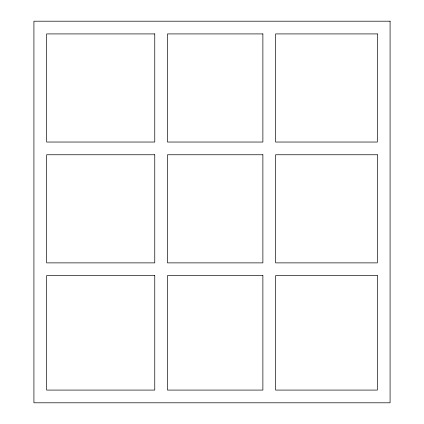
<?xml version="1.0" encoding="UTF-8"?>
<svg xmlns="http://www.w3.org/2000/svg" width="424" height="424" viewBox="0 0 424 424"><rect width="100%" height="100%" fill="white"/><g stroke="black" fill="none" stroke-linecap="round" stroke-linejoin="round"><path stroke-width="0.64" d="M390.08 21.2L33.92 21.2L33.92 402.8L390.08 402.8L390.08 21.2M154.76 33.92L46.64 33.92L46.64 142.04L154.76 142.04L154.76 33.92M262.88 33.92L167.48 33.92L167.48 142.04L262.88 142.04L262.88 33.92M377.36 33.92L275.6 33.92L275.6 142.04L377.36 142.04L377.36 33.92M154.76 154.76L46.64 154.76L46.64 262.88L154.76 262.88L154.76 154.76M262.88 154.76L167.48 154.76L167.48 262.88L262.88 262.88L262.88 154.76M377.36 154.76L275.6 154.76L275.6 262.88L377.36 262.88L377.36 154.76M154.76 275.6L46.64 275.6L46.64 390.08L154.76 390.08L154.76 275.6M262.88 275.6L167.48 275.6L167.48 390.08L262.88 390.08L262.88 275.6M377.36 275.6L275.6 275.6L275.6 390.08L377.36 390.08L377.36 275.6"/></g></svg>
